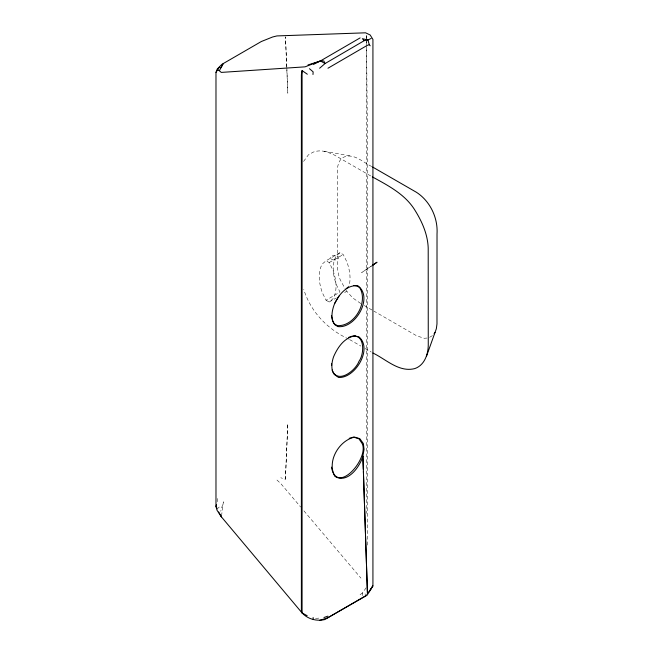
<?xml version="1.0" encoding="UTF-8"?>
<svg xmlns="http://www.w3.org/2000/svg" width="653" height="653" viewBox="0 0 653 653"><rect width="100%" height="100%" fill="white"/><g stroke="black" fill="none" stroke-linecap="round" stroke-linejoin="round"><path stroke-width="0.49" stroke-dasharray="3.27 2.45" d="M367.304 545.084L367.443 139.179L366.57 45.596M285.402 479.261L287.81 423.642L285.402 479.261L280.782 477.767M362.439 595.618L362.57 592.883L366.774 586.876M217.367 501.733L217.694 497.676M221.547 515.878L223.383 501.83L220.738 511.258M303.58 161.446L308.355 154.924L312.926 152.255A48.608 28.063 60 0 1 327.235 152.027L334.499 155.104L371.41 176.343M217.931 508.23L219.261 507.03M339.976 252.703L336.466 255.764A37.131 21.435 60 0 0 336.466 284.912L339.968 292.03L326.084 300.249L322.46 293.001A37.131 21.435 60 0 1 322.46 263.853L326.043 260.776L339.976 252.703L343.241 254.556L346.8 261.731A37.131 21.435 60 0 1 348.58 287.287M344.67 292.724L346.8 290.887M326.084 300.249L329.218 302.037L332.793 298.968A37.131 21.435 60 0 0 332.793 269.82L329.177 262.571L326.043 260.776M432.408 335.634L429.511 337.364M360.072 594.712L362.57 592.883L366.962 594.81M371.581 265.959L361.648 272.595L371.353 266.049M329.218 302.037L336.238 297.997M329.177 262.571L343.241 254.556M315.513 618.456L320.117 617.975M427.062 338.042L424.336 338.278L416.9 335.928L373.924 311.122M371.794 166.548C363.052 162.466 353.053 151.986 342.735 157.691C338.572 160.499 337.601 165.805 337.274 170.466L337.364 268.105L338.931 276.203L340.221 279.753L345.796 289.883M324.043 151.267L351.347 156.067M360.774 303.523L352.669 297.899L346.302 290.65M364.276 305.555L373.051 310.616M348.759 339.087C327.724 329.463 310.542 311.759 303.759 289.385M349.624 339.584L360.864 346.074M365.174 348.555L371.206 352.04M276.962 480.028L280.97 483.791L300.641 506.997M303.914 510.858L360.954 578.15M286.822 66.704L285.443 36.854L287.81 93.199L286.855 67.724M366.504 38.478L366.464 34.405L366.464 40.519M366.513 39.49L366.562 44.575M366.464 41.539L366.464 46.632M366.464 47.653L366.472 513.397M332.516 259.706A4.13 2.383 0 0 0 338.703 257.641A4.13 2.383 0 0 0 332.516 255.576A4.13 2.383 0 0 0 332.516 259.706"/><path stroke-width="0.98" d="M369.345 591.536L372.896 585.847L372.928 582.305L372.928 39.417L370.161 34.984L365.574 32.813L276.945 35.923L272.603 36.992L261.322 41.523L221.84 64.386L217.384 68.875L215.988 72.352L215.98 506.426L217.041 510.295L221.416 516.882L302.078 612.938C307.816 619.158 316.648 621.46 324.802 619.575L365.615 595.805M307.188 615.714L302.078 612.938L302.094 70.565L307.334 74.23M312.983 74.515L313.138 71.854L309.473 68.704M302.094 70.565L301.376 74.76L301.376 611.232L302.078 612.938M372.928 353.036C386.054 359.256 398.999 372.683 414.81 368.578C424.597 365.256 428.319 354.016 428.262 344.539L428.205 248.001C427.715 234.656 422.279 222.077 415.332 210.87C405.619 194.496 388.364 185.681 372.283 176.849M216.535 504.549L215.98 506.426L217.269 508.834M334.605 303.604C332.002 310.265 330.157 318.77 334.989 324.868L337.862 326.573C355.281 328.932 373.532 297.686 358.105 285.924C347.127 284.21 338.834 294.683 334.605 303.604L338.956 296.095M426.491 356.244L436.335 328.769L436.979 323.929L437.02 233.954C438.065 217.743 430.098 201.116 416.385 192.26L372.667 167.054M215.988 72.352L219.31 67.251M360.097 37.907L320.427 60.949L305.033 66.851L221.253 72.41L219.359 70.712L222.991 64.027L220.836 67.83M368.578 592.361L372.896 585.847L367.092 595.258L327.684 617.779L319.741 620.35M434.074 333.756L435.053 332.442M319.619 68.23L325.063 63.553L364.268 40.641L367.925 39.988L371.116 38.47M372.357 265.428L377.018 262.22L372.161 265.502M346.931 287.965L348.457 286.928M327.961 68.23L367.092 45.457L369.312 44.714L370.186 45.792M313.505 64.394L320.427 60.949L323.815 60.925L325.063 63.553L320.427 60.949L307.979 64.949M348.522 337.446C364.415 330.075 365.37 352.538 358.946 361.395C355.403 370.855 337.56 384.593 332.108 369.998M323.953 617.509L327.937 616.146M354.228 336.009C343.902 338.058 337.503 347.723 333.593 356.758A22.586 12.987 -60.2 0 0 334.271 374.463L338.548 377.458C355.044 378.601 372.887 349.11 359.093 336.964L354.228 336.009L355.591 336.173M349.184 438.334L353.542 437.094L358.93 438.8L362.129 443.509C369.435 458.324 336.875 496.117 331.422 467.107M353.73 285.459L357.052 285.949L359.697 287.704C368.61 302.143 354.424 326.753 337.348 325.61L334.246 323.815L332.581 321.007M217.261 69.855L219.359 70.712M364.268 40.641L362.342 38.674L367.925 39.988L369.312 44.714M217.384 68.875L217.718 69.34M219.996 514.409L221.138 516.058M221.416 516.882L218.657 511.96M331.406 315.652L332.385 320.117M313.122 617.518L313.244 619.403M363.329 469.303L362.888 456.08L364.048 449.354L363.346 443.542L359.795 438.653L354.595 437.11C338.842 440.522 326.606 461.671 334.842 476.339C347.298 484.126 359.917 466.944 362.888 456.08L367.443 593.446L363.394 471.344M331.569 363.794L331.618 365.574"/></g></svg>
